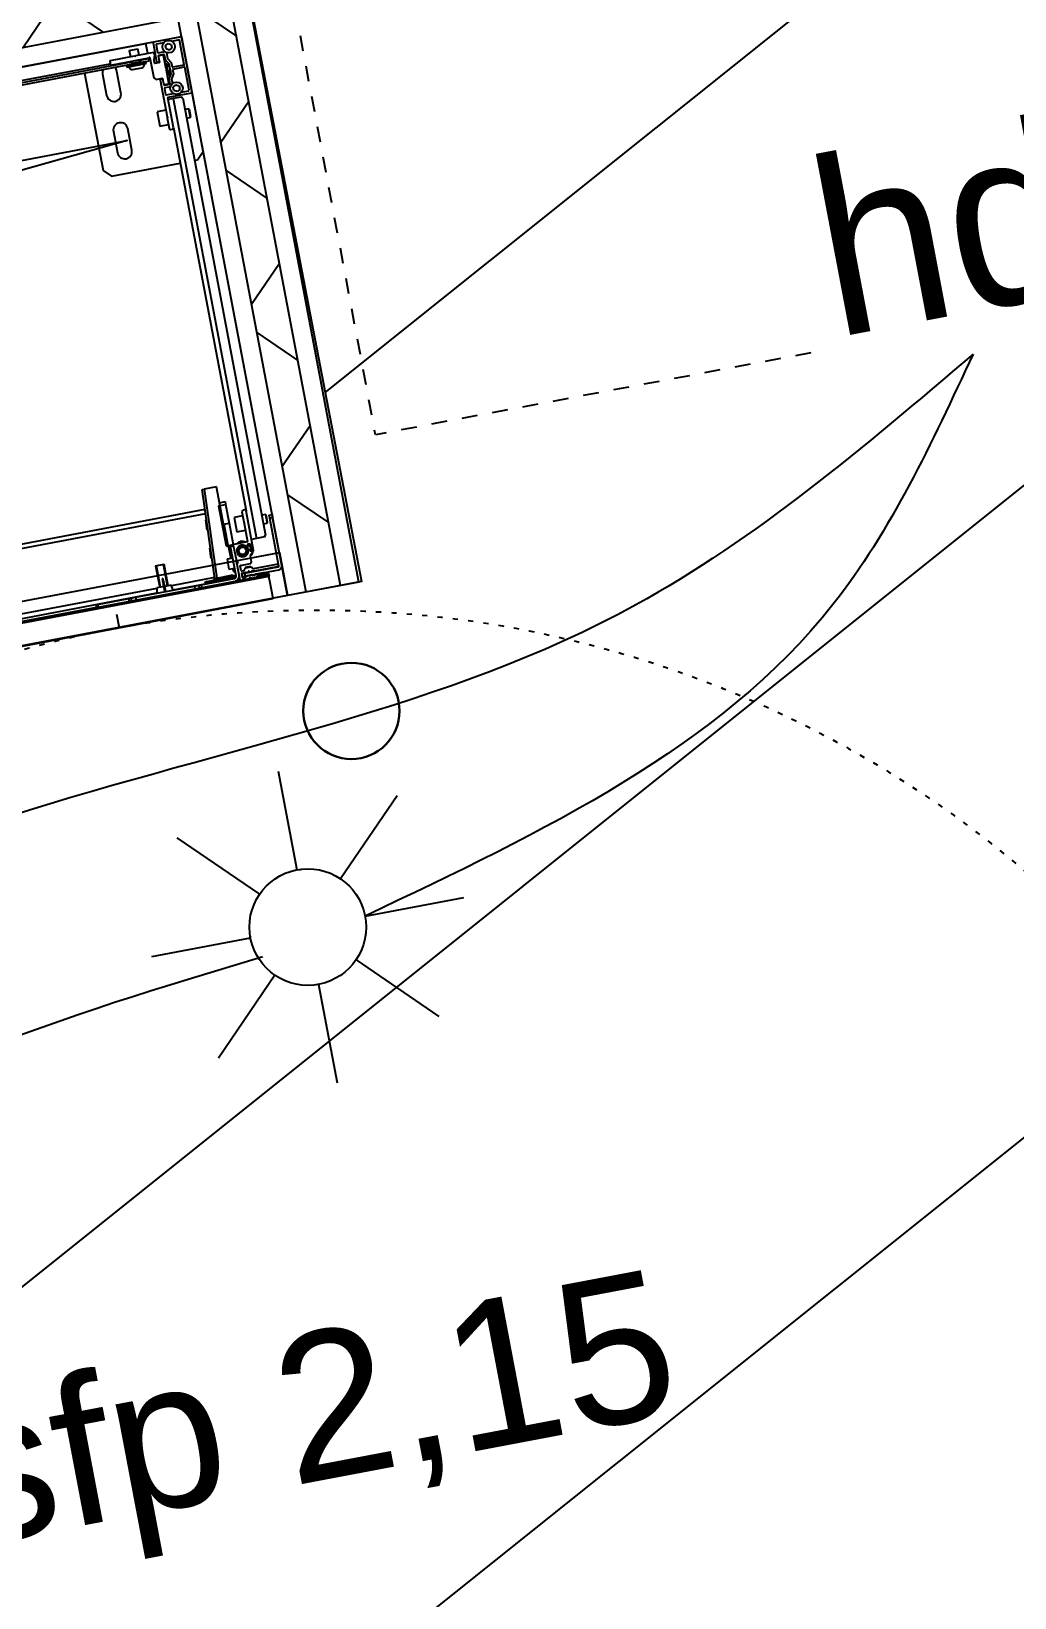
# Model space of a CAD drawing. Header units: centimetres. Extents: x 197412 to 267601, y -375791 to -305433.
# Drawn here: x 241295 to 241969, y -338955 to -337880 of the extents above; entities that cross this region are included whole.
import ezdxf

# ---------------------------------------------------------------- set-up
doc = ezdxf.new("R2010")
doc.units = ezdxf.units.CM
doc.linetypes.add('Style de ligne -1', pattern=[0.41664, 0.20828, -0.20836])
doc.linetypes.add('Style de ligne -5', pattern=[0.20828, 0.069425, -0.138855])
doc.layers.add('3-BAT C-Niveau 0', color=250, linetype='Continuous')
doc.layers.add('prlm-MOD', color=64, linetype='Continuous')
doc.layers.add('prlm-ELEC-CFO', color=1, linetype='Continuous', lineweight=25)
doc.styles.add('Helvetica', font='arial.ttf')
doc.styles.add('prlm-elec-cfo', font='comic.ttf', dxfattribs={"height": 12})

# ---------------------------------------------------------------- blocks, each defined once
blk = doc.blocks.new('xi.SPOT')
at = {"color": 0, "lineweight": 5}
blk.add_wipeout([(-4, 0), (-2.83, -2.83), (0, -4), (2.83, -2.83), (4, 0), (2.83, 2.83), (0, 4), (-2.83, 2.83)], dxfattribs=at).dxf.layer = 'prlm-ELEC-CFO'
at = {"layer": 'prlm-ELEC-CFO', "color": 0, "linetype": 'ByBlock', "lineweight": -2, "flags": 128}
for points in [[(0, 10.88), (0, 4)], [(-7.69, 7.69), (-2.83, 2.83)], [(7.69, 7.69), (2.83, 2.83)], [(-10.88, 0), (-4, 0)], [(4, 0), (10.88, 0)], [(-2.83, -2.83), (-7.69, -7.69)], [(2.83, -2.83), (7.69, -7.69)], [(0, -4), (0, -10.88)]]:
    blk.add_lwpolyline(points, dxfattribs=at)
at = {"layer": 'prlm-ELEC-CFO', "color": 0, "linetype": 'ByBlock', "lineweight": -2}
blk.add_circle((0, 0), 4, dxfattribs=at)
blk = doc.blocks.new('C 90.MTI900_Alu_390')
at = {"layer": 'prlm-MOD', "color": 1, "linetype": 'Continuous'}
for p, q in [((-4.225, 0), (4.225, 0)), ((4.278, 0), (4.225, 0)), ((4.225, -0.07), (4.225, 0)), ((4.472, 0), (4.278, 0)), ((4.475, 0), (4.472, 0)), ((4.475, -0.003), (4.475, 0)), ((-4.105, -0.105), (4.105, -0.105)), ((-3.96, -0.09), (3.96, -0.09)), ((3.96, -0.073), (3.96, -0.097)), ((4.13, -0.07), (3.963, -0.07)), ((3.963, -0.1), (4.229, -0.1)), ((4.105, -0.025), (4.165, -0.025)), ((4.105, -0.025), (4.105, -0.07)), ((4.105, -0.1), (4.105, -0.115)), ((4.135, -0.075), (4.13, -0.07)), ((4.14, -0.07), (4.135, -0.075)), ((4.267, -0.07), (4.14, -0.07)), ((4.165, -0.07), (4.165, -0.025)), ((4.165, -0.115), (4.165, -0.1)), ((4.165, -0.105), (4.225, -0.105)), ((4.225, -0.105), (4.225, -0.1)), ((4.225, -0.105), (4.225, -0.12)), ((4.235, -0.1), (4.235, -0.24)), ((4.26, -0.12), (4.27, -0.09)), ((4.27, -0.09), (4.27, -0.073)), ((4.275, -0.003), (4.275, -0.137)), ((4.293, -0.021), (4.293, -0.074)), ((4.295, -0.137), (4.295, -0.098)), ((4.347, -0.018), (4.296, -0.018)), ((4.296, -0.077), (4.331, -0.077)), ((4.298, -0.095), (4.332, -0.095)), ((4.327, -0.1), (4.298, -0.1)), ((4.33, -0.195), (4.33, -0.103)), ((4.335, -0.098), (4.335, -0.134)), ((4.353, -0.086), (4.353, -0.129)), ((4.355, -0.038), (4.375, -0.027)), ((4.355, -0.062), (4.355, -0.038)), ((4.375, -0.073), (4.355, -0.062)), ((4.375, -0.027), (4.395, -0.038)), ((4.395, -0.062), (4.375, -0.073)), ((4.395, -0.038), (4.395, -0.062)), ((4.454, -0.018), (4.403, -0.018)), ((4.457, -0.191), (4.457, -0.021)), ((4.475, -0.387), (4.475, -0.003)), ((-4.1, -0.12), (4.1, -0.12)), ((3.775, -0.12), (3.775, -0.8)), ((3.895, -0.15), (3.895, -0.3)), ((3.995, -0.3), (3.995, -0.15)), ((4.067, -0.12), (4.067, -0.125)), ((4.067, -0.125), (4.203, -0.125)), ((4.067, -0.125), (4.067, -0.135)), ((4.067, -0.135), (4.203, -0.135)), ((4.105, -0.115), (4.095, -0.125)), ((4.103, -0.158), (4.168, -0.158)), ((4.165, -0.115), (4.105, -0.115)), ((4.175, -0.125), (4.165, -0.115)), ((4.17, -0.12), (4.225, -0.12)), ((4.203, -0.125), (4.203, -0.12)), ((4.203, -0.135), (4.203, -0.125)), ((4.26, -0.142), (4.26, -0.12)), ((4.292, -0.145), (4.263, -0.145)), ((4.278, -0.14), (4.292, -0.14)), ((4.295, -0.137), (4.295, -0.142)), ((4.33, -0.195), (4.325, -0.2)), ((4.325, -0.2), (4.33, -0.205)), ((4.338, -0.16), (4.33, -0.16)), ((4.33, -0.168), (4.342, -0.168)), ((4.33, -0.297), (4.33, -0.205)), ((4.336, -0.136), (4.354, -0.164)), ((4.338, -0.16), (4.338, -0.24)), ((4.355, -0.19), (4.338, -0.16)), ((4.338, -0.24), (4.355, -0.21)), ((4.354, -0.13), (4.372, -0.159)), ((4.355, -0.166), (4.355, -0.234)), ((4.373, -0.16), (4.373, -0.191)), ((4.373, -0.209), (4.373, -0.24)), ((4.454, -0.194), (4.376, -0.194)), ((4.376, -0.206), (4.454, -0.206)), ((4.457, -0.369), (4.457, -0.209)), ((4.235, -0.24), (4.25, -0.255)), ((4.25, -0.255), (4.292, -0.255)), ((4.275, -0.263), (4.275, -0.52)), ((4.292, -0.26), (4.278, -0.26)), ((4.295, -0.258), (4.295, -0.263)), ((4.295, -0.302), (4.295, -0.263)), ((4.298, -0.3), (4.327, -0.3)), ((4.332, -0.305), (4.298, -0.305)), ((4.33, -0.232), (4.342, -0.232)), ((4.33, -0.24), (4.338, -0.24)), ((4.354, -0.236), (4.335, -0.265)), ((4.335, -0.265), (4.335, -0.302)), ((4.353, -0.271), (4.353, -0.304)), ((4.373, -0.24), (4.354, -0.27)), ((4.355, -0.328), (4.375, -0.317)), ((4.375, -0.317), (4.395, -0.328)), ((4.293, -0.326), (4.293, -0.369)), ((4.328, -0.323), (4.296, -0.323)), ((4.296, -0.372), (4.347, -0.372)), ((4.305, -0.6), (4.305, -0.393)), ((4.34, -0.405), (4.305, -0.405)), ((4.308, -0.39), (4.472, -0.39)), ((4.34, -0.405), (4.34, -3.475)), ((4.395, -0.405), (4.34, -0.405)), ((4.355, -0.352), (4.355, -0.328)), ((4.375, -0.363), (4.355, -0.352)), ((4.395, -0.352), (4.375, -0.363)), ((4.395, -0.328), (4.395, -0.352)), ((4.405, -0.415), (4.395, -0.405)), ((4.403, -0.372), (4.454, -0.372)), ((4.405, -0.415), (4.405, -3.465)), ((4.475, -0.8), (4.475, -0.387)), ((4.215, -0.475), (4.215, -0.575)), ((4.275, -0.475), (4.215, -0.475)), ((4.275, -0.52), (4.278, -0.523)), ((4.275, -0.52), (4.275, -0.53)), ((4.278, -0.527), (4.275, -0.53)), ((4.275, -0.53), (4.275, -0.6)), ((4.43, -0.495), (4.405, -0.495)), ((4.43, -0.495), (4.43, -0.555)), ((4.435, -0.5), (4.43, -0.495)), ((4.435, -0.55), (4.435, -0.5)), ((3.895, -0.55), (3.895, -0.7)), ((3.995, -0.7), (3.995, -0.55)), ((4.215, -0.575), (4.275, -0.575)), ((4.285, -0.61), (4.295, -0.61)), ((4.305, -0.6), (4.305, -3.277)), ((4.405, -0.555), (4.43, -0.555)), ((4.43, -0.555), (4.435, -0.55)), ((3.775, -0.8), (3.825, -0.85)), ((3.825, -0.85), (4.305, -0.85)), ((4.405, -0.85), (4.425, -0.85)), ((4.425, -0.85), (4.475, -0.8)), ((4.007, -3.691), (4.035, -3.077)), ((4.05, -3.077), (4.022, -3.692)), ((4.035, -3.077), (4.05, -3.077)), ((4.135, -3.077), (4.05, -3.077)), ((4.136, -3.497), (4.135, -3.077)), ((4.029, -3.215), (-0.132, -3.215)), ((4.125, -3.207), (4.125, -3.487)), ((4.125, -3.207), (4.175, -3.207)), ((4.135, -3.187), (4.175, -3.187)), ((4.175, -3.187), (4.175, -3.207)), ((4.175, -3.207), (4.175, -3.337)), ((4.027, -3.245), (-0.132, -3.245)), ((4.017, -3.356), (4.021, -3.285)), ((4.026, -3.286), (4.021, -3.285)), ((4.215, -3.305), (4.215, -3.405)), ((4.275, -3.305), (4.215, -3.305)), ((4.275, -3.277), (4.275, -3.346)), ((4.295, -3.267), (4.285, -3.267)), ((4.305, -3.553), (4.305, -3.277)), ((4.43, -3.325), (4.405, -3.325)), ((4.43, -3.325), (4.43, -3.385)), ((4.435, -3.33), (4.43, -3.325)), ((4.017, -3.356), (4.022, -3.356)), ((4.14, -3.337), (4.175, -3.337)), ((4.14, -3.487), (4.14, -3.337)), ((4.175, -3.337), (4.175, -3.487)), ((4.215, -3.405), (4.275, -3.405)), ((4.275, -3.346), (4.275, -3.358)), ((4.275, -3.358), (4.275, -3.484)), ((4.276, -3.348), (4.278, -3.35)), ((4.278, -3.354), (4.276, -3.356)), ((4.405, -3.385), (4.43, -3.385)), ((4.43, -3.385), (4.435, -3.38)), ((4.435, -3.38), (4.435, -3.33)), ((4.455, -3.355), (4.455, -3.335)), ((4.455, -3.335), (4.475, -3.335)), ((4.455, -3.69), (4.455, -3.355)), ((4.475, -3.355), (4.455, -3.355)), ((4.475, -3.335), (4.475, -3.355)), ((4.475, -3.69), (4.475, -3.355)), ((3.625, -3.532), (3.685, -3.532)), ((3.625, -3.532), (3.625, -3.682)), ((3.631, -3.682), (3.631, -3.532)), ((3.679, -3.682), (3.679, -3.532)), ((3.685, -3.682), (3.685, -3.532)), ((4.008, -3.552), (4.012, -3.482)), ((4.017, -3.482), (4.012, -3.482)), ((4.125, -3.487), (4.14, -3.487)), ((4.14, -3.497), (4.136, -3.497)), ((4.14, -3.487), (4.155, -3.487)), ((4.14, -3.487), (4.14, -3.577)), ((4.155, -3.487), (4.175, -3.487)), ((4.155, -3.497), (4.155, -3.487)), ((4.155, -3.702), (4.155, -3.497)), ((4.175, -3.497), (4.155, -3.497)), ((4.175, -3.487), (4.175, -3.49)), ((4.175, -3.49), (4.175, -3.601)), ((4.272, -3.487), (4.178, -3.487)), ((4.195, -3.561), (4.195, -3.523)), ((4.22, -3.478), (4.23, -3.472)), ((4.23, -3.472), (4.24, -3.478)), ((4.268, -3.521), (4.266, -3.521)), ((4.271, -3.507), (4.271, -3.518)), ((4.273, -3.542), (4.276, -3.542)), ((4.287, -3.504), (4.274, -3.504)), ((4.285, -3.504), (4.29, -3.507)), ((4.29, -3.549), (4.29, -3.507)), ((4.34, -3.475), (4.305, -3.475)), ((4.395, -3.475), (4.34, -3.475)), ((4.395, -3.475), (4.405, -3.465)), ((3.655, -3.641), (3.655, -3.627)), ((3.66, -3.627), (3.655, -3.627)), ((3.655, -3.717), (3.655, -3.641)), ((3.66, -3.641), (3.655, -3.641)), ((3.66, -3.641), (3.66, -3.627)), ((3.66, -3.717), (3.66, -3.641)), ((4.008, -3.552), (4.013, -3.552)), ((4.115, -3.577), (4.115, -3.647)), ((4.155, -3.577), (4.115, -3.577)), ((4.115, -3.647), (4.155, -3.647)), ((4.14, -3.647), (4.14, -3.657)), ((4.175, -3.623), (4.175, -3.601)), ((4.175, -3.623), (4.175, -3.734)), ((4.176, -3.603), (4.183, -3.61)), ((4.183, -3.614), (4.176, -3.621)), ((4.195, -3.674), (4.195, -3.64)), ((4.198, -3.637), (4.266, -3.637)), ((4.276, -3.627), (4.276, -3.584)), ((4.277, -3.582), (4.304, -3.555)), ((4.279, -3.545), (4.279, -3.549)), ((4.291, -3.577), (4.281, -3.583)), ((4.282, -3.552), (4.287, -3.552)), ((4.291, -3.568), (4.291, -3.577)), ((-4.375, -3.737), (4.375, -3.737)), ((4.375, -3.747), (-4.375, -3.747)), ((-0.167, -3.735), (3.175, -3.735)), ((-0.16, -3.715), (3.598, -3.715)), ((3.604, -3.685), (-0.15, -3.685)), ((3.175, -3.717), (3.185, -3.717)), ((3.175, -3.737), (3.175, -3.717)), ((3.185, -3.717), (3.403, -3.717)), ((3.185, -3.717), (3.185, -3.737)), ((3.403, -3.737), (3.403, -3.717)), ((3.403, -3.717), (3.417, -3.717)), ((3.417, -3.717), (3.45, -3.717)), ((3.417, -3.717), (3.417, -3.737)), ((3.45, -3.717), (3.86, -3.717)), ((3.45, -3.717), (3.45, -3.737)), ((3.605, -3.682), (3.598, -3.717)), ((3.655, -3.682), (3.605, -3.682)), ((3.705, -3.682), (3.66, -3.682)), ((3.712, -3.717), (3.705, -3.682)), ((4.007, -3.685), (3.706, -3.685)), ((3.712, -3.715), (3.935, -3.715)), ((3.86, -3.717), (3.893, -3.717)), ((3.86, -3.717), (3.86, -3.737)), ((3.893, -3.717), (3.907, -3.717)), ((3.893, -3.737), (3.893, -3.717)), ((3.907, -3.717), (4.14, -3.717)), ((3.907, -3.717), (3.907, -3.737)), ((3.935, -3.717), (3.935, -3.712)), ((3.965, -3.712), (3.935, -3.712)), ((3.945, -3.702), (3.965, -3.702)), ((3.965, -3.702), (4.105, -3.702)), ((3.965, -3.712), (3.965, -3.702)), ((3.965, -3.712), (3.965, -3.717)), ((4.105, -3.712), (3.965, -3.712)), ((4.007, -3.692), (4.007, -3.691)), ((4.007, -3.691), (4.022, -3.692)), ((4.022, -3.692), (4.125, -3.692)), ((4.022, -3.692), (4.022, -3.692)), ((4.105, -3.702), (4.125, -3.702)), ((4.105, -3.712), (4.105, -3.702)), ((4.105, -3.717), (4.105, -3.712)), ((4.135, -3.712), (4.105, -3.712)), ((4.125, -3.692), (4.125, -3.702)), ((4.135, -3.712), (4.135, -3.717)), ((4.165, -3.726), (4.165, -3.737)), ((4.175, -3.734), (4.175, -3.737)), ((4.195, -3.722), (4.195, -3.693)), ((4.195, -3.695), (4.215, -3.695)), ((4.215, -3.715), (4.195, -3.715)), ((4.211, -3.677), (4.198, -3.677)), ((4.198, -3.69), (4.225, -3.69)), ((4.198, -3.725), (4.212, -3.725)), ((4.222, -3.663), (4.213, -3.676)), ((4.215, -3.695), (4.45, -3.695)), ((4.215, -3.695), (4.215, -3.715)), ((4.215, -3.715), (4.45, -3.715)), ((4.215, -3.72), (4.225, -3.72)), ((4.215, -3.722), (4.215, -3.72)), ((4.225, -3.716), (4.221, -3.72)), ((4.227, -3.657), (4.225, -3.659)), ((4.265, -3.659), (4.225, -3.659)), ((4.225, -3.659), (4.225, -3.662)), ((4.265, -3.662), (4.225, -3.662)), ((4.225, -3.69), (4.225, -3.695)), ((4.229, -3.716), (4.225, -3.716)), ((4.263, -3.657), (4.227, -3.657)), ((4.228, -3.692), (4.237, -3.692)), ((4.229, -3.657), (4.229, -3.662)), ((4.229, -3.69), (4.229, -3.695)), ((4.26, -3.715), (4.231, -3.715)), ((4.243, -3.732), (4.238, -3.737)), ((4.243, -3.687), (4.239, -3.691)), ((4.249, -3.734), (4.241, -3.734)), ((4.251, -3.691), (4.247, -3.687)), ((4.252, -3.737), (4.247, -3.732)), ((4.253, -3.692), (4.263, -3.692)), ((4.261, -3.657), (4.261, -3.662)), ((4.261, -3.69), (4.261, -3.695)), ((4.265, -3.716), (4.262, -3.716)), ((4.265, -3.659), (4.263, -3.657)), ((4.265, -3.662), (4.265, -3.659)), ((4.283, -3.69), (4.265, -3.69)), ((4.265, -3.695), (4.265, -3.69)), ((4.269, -3.72), (4.265, -3.716)), ((4.265, -3.72), (4.283, -3.72)), ((4.277, -3.676), (4.268, -3.663)), ((4.452, -3.677), (4.279, -3.677)), ((4.286, -3.692), (4.445, -3.692)), ((4.342, -3.715), (4.289, -3.715)), ((4.295, -3.734), (4.295, -3.73)), ((4.298, -3.727), (4.342, -3.727)), ((4.378, -3.727), (4.298, -3.727)), ((4.298, -3.727), (4.298, -3.737)), ((4.345, -3.724), (4.345, -3.718)), ((4.375, -3.737), (4.375, -3.747)), ((4.375, -3.747), (4.378, -3.747)), ((4.375, -3.792), (4.375, -3.747)), ((4.378, -3.747), (4.378, -3.727)), ((4.455, -3.682), (4.455, -3.68)), ((4.375, -3.902), (4.375, -3.792)), ((-4.375, -3.902), (4.375, -3.902))]:
    blk.add_line(p, q, dxfattribs=at)
at = {"layer": 'prlm-MOD', "color": 1, "ltscale": 50}
blk.add_lwpolyline([(3.3, -3.806), (3.3, -3.902)], dxfattribs=at)
at = {"layer": 'prlm-MOD', "color": 1, "linetype": 'Continuous'}
for centre, radius in [((4.375, -0.05), 0.0425), ((4.375, -0.34), 0.0425), ((4.23, -3.542), 0.035), ((4.23, -3.542), 0.03), ((4.23, -3.542), 0.025)]:
    blk.add_circle(centre, radius, dxfattribs=at)
for centre, radius, start, end in [((4.278, -0.003), 0.003, 90, 180), ((4.472, -0.003), 0.003, 0, 90), ((3.963, -0.073), 0.003, 90, 180), ((3.963, -0.097), 0.003, 180, 270), ((4.232, -0.1), 0.003, 0, 180), ((4.267, -0.073), 0.003, 0, 90), ((4.267, -0.09), 0.003, 341.5651, 0), ((4.296, -0.021), 0.003, 90, 180), ((4.296, -0.074), 0.003, 180, 270), ((4.298, -0.098), 0.003, 90, 180), ((4.298, -0.103), 0.003, 90, 180), ((4.327, -0.103), 0.003, 0, 90), ((4.331, -0.067), 0.01, 270, 326.3475), ((4.332, -0.098), 0.003, 0, 90), ((4.347, -0.021), 0.003, 84.5182, 90), ((4.403, -0.021), 0.003, 90, 95.4818), ((4.454, -0.021), 0.003, 0, 90), ((3.945, -0.15), 0.05, 143.1301, 180), ((3.945, -0.15), 0.05, 0, 36.8699), ((4.103, -0.133), 0.02, 185.7392, 187.1808), ((4.103, -0.138), 0.02, 171.3731, 270), ((4.168, -0.138), 0.02, 270, 8.6269), ((4.168, -0.133), 0.02, 352.8192, 354.2608), ((4.263, -0.12), 0.003, 161.5651, 180), ((4.263, -0.142), 0.003, 180, 270), ((4.278, -0.137), 0.003, 180, 270), ((4.292, -0.137), 0.003, 270, 0), ((4.292, -0.142), 0.003, 270, 0), ((4.338, -0.134), 0.003, 180, 213.6901), ((4.356, -0.129), 0.003, 180, 213.6901), ((4.352, -0.166), 0.003, 0, 33.6901), ((4.37, -0.16), 0.003, 0, 33.6901), ((4.376, -0.191), 0.003, 180, 270), ((4.376, -0.209), 0.003, 90, 180), ((4.454, -0.191), 0.003, 270, 0), ((4.454, -0.209), 0.003, 0, 90), ((3.945, -0.3), 0.05, 180, 0), ((4.278, -0.263), 0.003, 90, 180), ((4.292, -0.258), 0.003, 0, 90), ((4.292, -0.263), 0.003, 0, 90), ((4.298, -0.297), 0.003, 180, 270), ((4.298, -0.302), 0.003, 180, 270), ((4.327, -0.297), 0.003, 270, 0), ((4.332, -0.302), 0.003, 270, 0), ((4.356, -0.271), 0.003, 146.3099, 180), ((4.352, -0.234), 0.003, 326.3099, 0), ((4.296, -0.326), 0.003, 90, 180), ((4.296, -0.369), 0.003, 180, 270), ((4.308, -0.393), 0.003, 90, 180), ((4.328, -0.333), 0.01, 46.149, 90), ((4.347, -0.369), 0.003, 270, 275.4818), ((4.403, -0.369), 0.003, 264.5182, 270), ((4.454, -0.369), 0.003, 270, 0), ((4.472, -0.387), 0.003, 270, 0), ((3.945, -0.55), 0.05, 0, 180), ((4.276, -0.525), 0.003, 315, 45), ((4.285, -0.6), 0.01, 180, 270), ((4.295, -0.6), 0.01, 270, 0), ((3.945, -0.7), 0.05, 180, 0), ((4.285, -3.277), 0.01, 90, 180), ((4.295, -3.277), 0.01, 0, 90), ((4.278, -3.346), 0.003, 180, 225), ((4.278, -3.358), 0.003, 135, 180), ((4.276, -3.352), 0.003, 315, 45), ((4.178, -3.49), 0.003, 90, 180), ((4.23, -3.542), 0.04, 33.9272, 355.9994), ((4.23, -3.542), 0.065, 57.7958, 122.2042), ((4.23, -3.542), 0.06, 66.4435, 113.5565), ((4.266, -3.518), 0.003, 213.9272, 270), ((4.23, -3.542), 0.04, 0, 33.9272), ((4.268, -3.518), 0.003, 270, 0), ((4.273, -3.545), 0.003, 90, 175.9994), ((4.23, -3.542), 0.04, 355.9994, 0), ((4.274, -3.507), 0.003, 90, 180), ((4.272, -3.484), 0.003, 270, 0), ((4.23, -3.542), 0.06, 0, 39.2965), ((4.276, -3.545), 0.003, 0, 90), ((4.23, -3.542), 0.065, 22.6199, 35.7758), ((4.287, -3.507), 0.003, 0, 90), ((4.23, -3.542), 0.06, 351.491, 0), ((4.178, -3.601), 0.003, 180, 225), ((4.178, -3.623), 0.003, 135, 180), ((4.181, -3.612), 0.003, 315, 45), ((4.198, -3.64), 0.003, 90, 180), ((4.266, -3.627), 0.01, 270, 0), ((4.23, -3.542), 0.065, 315.0475, 333.838), ((4.279, -3.584), 0.003, 135, 180), ((4.282, -3.549), 0.003, 180, 270), ((4.287, -3.549), 0.003, 270, 0), ((4.302, -3.553), 0.003, 315, 0), ((3.945, -3.712), 0.01, 90, 180), ((3.997, -3.692), 0.01, 270, 357.3974), ((4.125, -3.712), 0.02, 347.588, 90), ((4.125, -3.712), 0.01, 0, 90), ((4.16, -3.657), 0.02, 180, 230.1159), ((4.14, -3.702), 0.035, 270, 0), ((4.14, -3.702), 0.015, 270, 0), ((4.115, -3.71), 0.05, 37.0861, 50.1159), ((4.178, -3.734), 0.003, 180, 270), ((4.198, -3.674), 0.003, 180, 270), ((4.198, -3.693), 0.003, 90, 180), ((4.198, -3.722), 0.003, 180, 270), ((4.211, -3.674), 0.003, 270, 325.008), ((4.212, -3.722), 0.003, 270, 0), ((4.225, -3.665), 0.003, 90, 145.008), ((4.225, -3.693), 0.003, 19.4712, 90), ((4.215, -3.715), 0.01, 353.9388, 0), ((4.225, -3.717), 0.003, 270, 350.4059), ((4.231, -3.718), 0.003, 90, 170.4059), ((4.237, -3.689), 0.003, 270, 315), ((4.245, -3.689), 0.003, 45, 135), ((4.245, -3.734), 0.003, 45, 135), ((4.253, -3.689), 0.003, 225, 270), ((4.26, -3.718), 0.003, 9.5941, 90), ((4.265, -3.717), 0.003, 189.5941, 270), ((4.265, -3.693), 0.003, 90, 160.5288), ((4.265, -3.665), 0.003, 34.992, 90), ((4.275, -3.715), 0.01, 180, 186.0612), ((4.279, -3.674), 0.003, 214.992, 270), ((4.283, -3.693), 0.003, 19.4712, 90), ((4.283, -3.717), 0.003, 270, 350.4059), ((4.289, -3.718), 0.003, 90, 170.4059), ((4.292, -3.734), 0.003, 270, 0), ((4.298, -3.73), 0.003, 90, 180), ((4.342, -3.718), 0.003, 0, 90), ((4.342, -3.724), 0.003, 270, 0), ((4.445, -3.682), 0.01, 270, 0), ((4.45, -3.69), 0.025, 270, 0), ((4.45, -3.69), 0.005, 270, 0), ((4.452, -3.68), 0.003, 0, 90)]:
    blk.add_arc(centre, radius, start, end, dxfattribs=at)
for centre, major_axis, ratio, start_param, end_param in [((3.997, -3.692), (-0.025, 0), 0.4, 1.570796, 3.096169), ((4.022, -3.693), (-0.015, 0.0007), 0.045361, -1.568734, 0)]:
    blk.add_ellipse(centre, major_axis=major_axis, ratio=ratio, start_param=start_param, end_param=end_param, dxfattribs=at)
blk = doc.blocks.new('Groupe-55-1')
at = {"linetype": 'Continuous'}
h = blk.add_hatch(dxfattribs=at)
h.set_pattern_fill('02_ISOLANT', color=256, angle=100.7191, style=0, pattern_type=2)
h.set_pattern_definition([(145.719065, (0, 0), (-4.5060091, -6.6102861), []), (235.719065, (0, 0), (-6.6102861, 4.5060091), [])])
h.paths.add_polyline_path([(15904.13, -46625.96), (15906.49, -46625.51), (15893.44, -46556.6), (15891.08, -46557.05)])
h = blk.add_hatch(dxfattribs=at)
h.set_pattern_fill('02_ISOLANT', color=256, angle=-169.2764, style=0, pattern_type=2)
h.set_pattern_definition([(-124.276405, (0, 0), (6.6106423, -4.5054865), []), (-34.276405, (0, 0), (-4.5054865, -6.6106423), [])])
h.paths.add_polyline_path([(15895.36, -46586.61), (15894.54, -46582.28), (15802.61, -46599.69), (15806.51, -46603.43)])
for p, q in [((15906.49, -46625.51), (15893.44, -46556.6)), ((15906.49, -46625.51), (15893.44, -46556.6)), ((15902.85, -46626.2), (15889.81, -46557.29)), ((15904.13, -46625.96), (15891.08, -46557.05)), ((15904.13, -46625.96), (15891.08, -46557.05)), ((15895.36, -46586.61), (15806.51, -46603.43)), ((15895.36, -46586.61), (15806.51, -46603.43)), ((15895.6, -46587.88), (15807.67, -46604.54))]:
    blk.add_line(p, q, dxfattribs=at)
at = {"linetype": 'Continuous', "lineweight": 25}
for p, q in [((15907.76, -46625.27), (15894.72, -46556.36)), ((15895.6, -46587.88), (15807.67, -46604.54)), ((15902.85, -46626.2), (15895.6, -46587.88)), ((15907.76, -46625.27), (15902.85, -46626.2))]:
    blk.add_line(p, q, dxfattribs=at)
at = {"linetype": 'Continuous', "flags": 128}
for points in [[(15818.08, -46632.66), (15813.75, -46609.79), (15891.86, -46595), (15822.1, -46614.67)], [(15814.92, -46642.86), (15814.36, -46639.91), (15902.3, -46623.25), (15902.85, -46626.2)]]:
    blk.add_lwpolyline(points, close=True, dxfattribs=at)

msp = doc.modelspace()

# ---------------------------------------------------------------- hatches: boundary and pattern name
at = {"layer": '3-BAT C-Niveau 0'}
h = msp.add_hatch(dxfattribs=at)
h.set_pattern_fill('BA 13', color=9, scale=10, style=0, pattern_type=2)
h.set_pattern_definition([(218.65981, (82441.66, 127994.64), (-199.24783, 287.75041), [])])
h.paths.add_polyline_path([(240002.8, -338439.4), (240301.4, -340016), (242147.4, -339667.6), (242147.8, -339667.7), (242531.6, -339593.6), (242672.5, -340331.5), (243703.5, -340136.6), (243639.7, -339799.6), (243688.8, -339790.3), (243813.5, -340448.6), (245084, -340208), (244959.3, -339549.6), (246810.9, -339198.9), (246772.2, -338984.9), (246821.3, -338975.6), (246855.4, -339155.5), (249206.8, -338710.2), (248732.7, -336179.5), (245689.6, -336754.9), (245950, -338129.8), (246637.3, -337999.6), (246646.6, -338048.8), (243776.9, -338592.1), (243692.5, -338146.3), (243739.7, -338137.4), (243818.6, -338533.2), (245114.6, -338287.9), (244850.4, -336913.7), (243536.8, -337162.5), (243553.4, -337250), (243504.3, -337259.3), (243487.7, -337171.8), (242126.6, -337429.6), (242249.7, -338079.7), (242200.6, -338089), (242077.5, -337438.8), (241388.6, -337569.3), (241521.1, -338257.8), (240020.2, -338542)])

# ---------------------------------------------------------------- linework, layer by layer
at = {"linetype": 'Style de ligne -1', "ltscale": 50.8, "flags": 128}
msp.add_lwpolyline([(242120.3, -338046.2), (241530.6, -338157.1), (241419.7, -337567.4), (242009.3, -337456.5)], close=True, dxfattribs=at)
at = {"linetype": 'Style de ligne -5', "ltscale": 50.8}
msp.add_circle((241489.5, -339027.3), 750, dxfattribs=at)
at = {"layer": '3-BAT C-Niveau 0', "ltscale": 50.8, "flags": 128}
msp.add_lwpolyline([(243487.7, -337171.8), (242126.6, -337429.6), (242249.7, -338079.7), (242200.6, -338089), (242077.5, -337438.8), (241388.6, -337569.3), (241521.1, -338257.8), (240020.2, -338542)], dxfattribs=at)
at = {"layer": 'prlm-ELEC-CFO'}
msp.add_spline([(240848.9, -339071.8), (241082.7, -338680.9), (241453.3, -338514.9)], degree=3, dxfattribs=at)

# ---------------------------------------------------------------- block references
at = {"xscale": 10, "yscale": 10, "zscale": 10}
msp.add_blockref('Groupe-55-1', (82441.7, 127994.6), dxfattribs=at)

# ---------------------------------------------------------------- texts
at = {"insert": (241439.1, -338781.8), "char_height": 100.87, "attachment_point": 2, "rotation": 10.7236, "line_spacing_factor": 0.834288, "style": 'Helvetica'}
msp.add_mtext('hsfp 2,15', dxfattribs=at)

# ---------------------------------------------------------------- next in the draw order: texts
at = {"layer": 'prlm-ELEC-CFO', "insert": (241921.8, -338016), "char_height": 120, "attachment_point": 5, "rotation": 10.7236, "line_spacing_factor": 0.8, "style": 'prlm-elec-cfo', "bg_fill": 3, "box_fill_scale": 1.1, "bg_fill_color": 256, "bg_fill_transparency": 0}
msp.add_mtext('hd', dxfattribs=at)

# ---------------------------------------------------------------- next in the draw order: linework, layer by layer
at = {"layer": 'prlm-ELEC-CFO'}
for points in [[(241940.3, -338101.8), (241709.1, -338273.8), (241279.1, -338419.1), (240724.8, -338871.8), (240647, -339207.2), (240326.3, -339313.6)], [(241940.3, -338101.8), (241844.2, -338273.6), (241523.5, -338487.2)]]:
    msp.add_spline(points, degree=3, dxfattribs=at)

# ---------------------------------------------------------------- next in the draw order: block references
at = {"layer": 'prlm-ELEC-CFO', "xscale": 10, "yscale": 10, "zscale": 10, "rotation": 10.72360141139323}
msp.add_blockref('xi.SPOT', (241484.2, -338494.7), dxfattribs=at)

# ---------------------------------------------------------------- next in the draw order: linework, layer by layer
at = {"layer": 'prlm-ELEC-CFO', "lineweight": 30}
msp.add_circle((241514.1, -338346.5), 33, dxfattribs=at)

# ---------------------------------------------------------------- next in the draw order: block references
at = {"layer": 'prlm-MOD', "xscale": 99.99999999999967, "yscale": 99.99999999999967, "zscale": 99.99999999999967, "rotation": 10.72348607163515}
msp.add_blockref('C 90.MTI900_Alu_390', (240958, -337967.5), dxfattribs=at)

doc.saveas('drawing.dxf')
